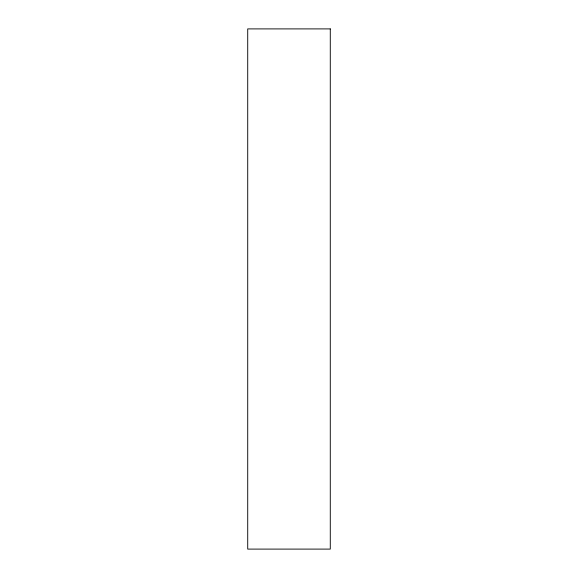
<?xml version="1.0" encoding="UTF-8"?>
<svg xmlns="http://www.w3.org/2000/svg" width="578" height="578" viewBox="0 0 578 578"><rect width="100%" height="100%" fill="white"/><g stroke="black" fill="none" stroke-linecap="round" stroke-linejoin="round"><path stroke-width="0.87" d="M330.284 28.9L247.716 28.9L247.716 549.1L330.284 549.1L330.284 28.9"/></g></svg>
